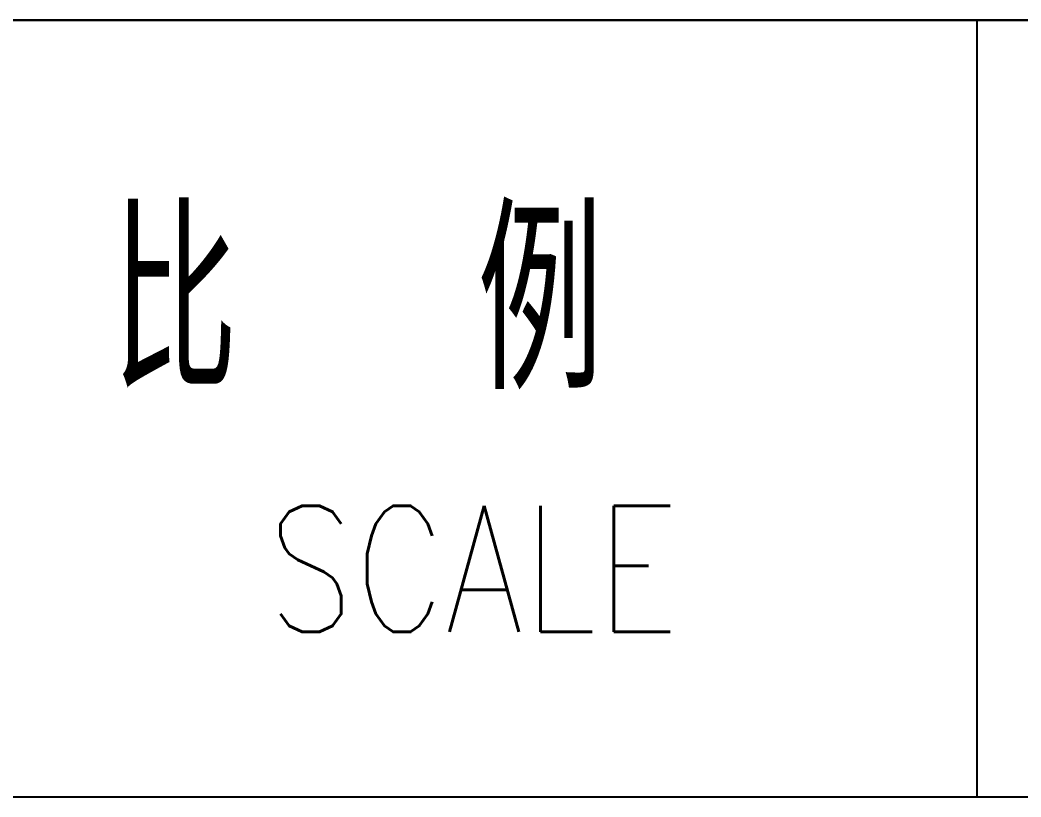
# Model space of a CAD drawing. Header units: inches. Extents: x 0 to 508000, y 0 to 738838.
# Drawn here: x 85820 to 86850, y 83101 to 83901 of the extents above; entities that cross this region are included whole.
import ezdxf

# ---------------------------------------------------------------- set-up
doc = ezdxf.new("R2010")
doc.units = ezdxf.units.IN
doc.header["$LTSCALE"] = 1000
doc.header["$MEASUREMENT"] = 0
doc.layers.add('TK', color=7, linetype='Continuous', true_color=0xffffff)
doc.styles.add('基本字体', font='simplex.shx', dxfattribs={"height": 0.2, "bigfont": 'gbcbig.shx'})

# ---------------------------------------------------------------- blocks, each defined once
blk = doc.blocks.new('DAnoyomous23192')
at = {"layer": 'TK', "style": '基本字体'}
blk.add_text('比  例', height=1.8, dxfattribs=at).set_placement((562.141, 47.826))
at = {"layer": 'TK', "style": '基本字体', "width": 0.8}
blk.add_text('SCALE', height=1.3, dxfattribs=at).set_placement((563.746, 45.327))
blk = doc.blocks.new('CCIAD-TK-A2-图签')
at = {"layer": 'TK', "lineweight": -3}
for p, q in [((582.187, 51.628), (531.117, 51.628)), ((531.117, 51.628), (582.187, 51.628)), ((531.117, 51.628), (582.187, 51.628)), ((531.317, 51.628), (582.387, 51.628)), ((533.317, 51.628), (582.387, 51.628)), ((571.049, 51.628), (571.049, 43.628)), ((531.317, 43.628), (582.387, 43.628)), ((533.317, 43.628), (582.387, 43.628))]:
    blk.add_line(p, q, dxfattribs=at)
at = {"layer": 'TK'}
blk.add_blockref('DAnoyomous23192', (0, 0), dxfattribs=at)

msp = doc.modelspace()

# ---------------------------------------------------------------- block references
at = {"layer": 'TK', "xscale": 100, "yscale": 100}
msp.add_blockref('CCIAD-TK-A2-图签', (29700, 78738.4), dxfattribs=at)

doc.saveas('drawing.dxf')
